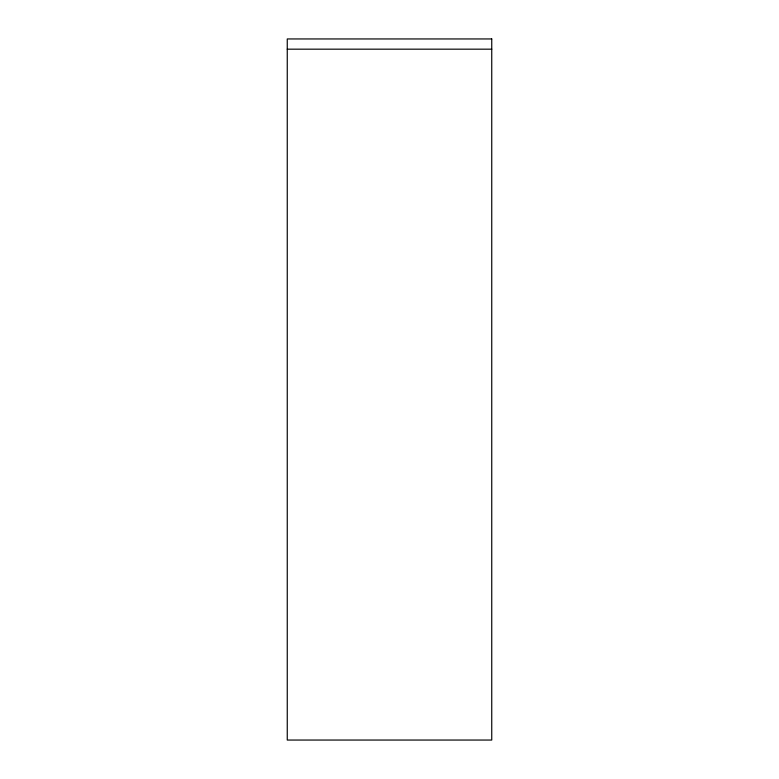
<?xml version="1.0" encoding="UTF-8"?>
<svg xmlns="http://www.w3.org/2000/svg" width="779" height="779" viewBox="0 0 779 779"><rect width="100%" height="100%" fill="white"/><g stroke="black" fill="none" stroke-linecap="round" stroke-linejoin="round"><path stroke-width="1.17" d="M287.256 49.174L491.744 49.174M491.744 38.95L287.256 38.95L287.256 740.05L491.744 740.05L491.744 38.95"/></g></svg>
